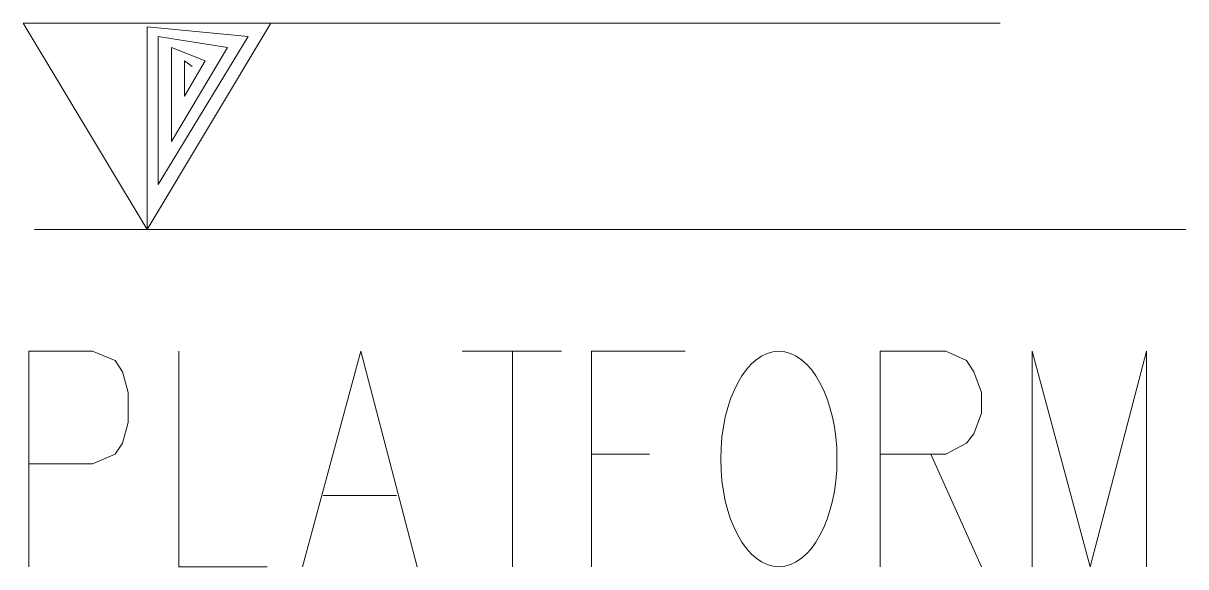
# Model space of a CAD drawing. Header units: millimetres. Extents: x 0 to 588, y 0 to 874.
# Drawn here: x 353.82 to 366.95, y 509.65 to 515.79 of the extents above; entities that cross this region are included whole.
import ezdxf

# ---------------------------------------------------------------- set-up
doc = ezdxf.new("R2010")
doc.units = ezdxf.units.MM
doc.layers.get('0').update_dxf_attribs({"lineweight": 18})

msp = doc.modelspace()

# ---------------------------------------------------------------- linework, layer by layer
at = {"color": 0, "lineweight": 0}
for points in [[(356.616, 515.789), (355.219, 513.461), (353.822, 515.789), (355.219, 515.789)], [(355.219, 515.789), (364.85, 515.789)], [(355.219, 513.461), (355.219, 515.747), (356.362, 515.641), (355.346, 513.969), (355.346, 515.641), (356.129, 515.514), (355.494, 514.455), (355.494, 515.514), (355.875, 515.366), (355.642, 514.964), (355.642, 515.366), (355.727, 515.302)], [(353.949, 513.461), (366.945, 513.461)], [(353.885, 509.651), (353.885, 512.085), (354.605, 512.085), (354.859, 511.979), (354.944, 511.852), (355.007, 511.62), (355.007, 511.28), (354.944, 511.048), (354.859, 510.921), (354.605, 510.815), (353.885, 510.815)], [(355.579, 512.085), (355.579, 509.651), (356.574, 509.651)], [(356.976, 509.651), (357.632, 512.085), (358.267, 509.651)], [(358.775, 512.085), (359.897, 512.085)], [(359.346, 512.085), (359.346, 509.651)], [(360.236, 509.651), (360.236, 512.085), (361.294, 512.085)], [(363.495, 509.651), (363.495, 512.085), (364.236, 512.085), (364.469, 511.979), (364.553, 511.852), (364.638, 511.62), (364.638, 511.387), (364.553, 511.154), (364.469, 511.048), (364.236, 510.921), (363.495, 510.921)], [(365.21, 509.651), (365.21, 512.085), (365.866, 509.651), (366.501, 512.085), (366.501, 509.651)], [(360.236, 510.921), (360.892, 510.921)], [(364.067, 510.921), (364.638, 509.651)], [(357.209, 510.455), (358.034, 510.455)]]:
    msp.add_lwpolyline(points, dxfattribs=at)
msp.add_ellipse((362.352, 510.868), major_axis=(0, 1.217), ratio=0.53913, dxfattribs=at)

doc.saveas('drawing.dxf')
